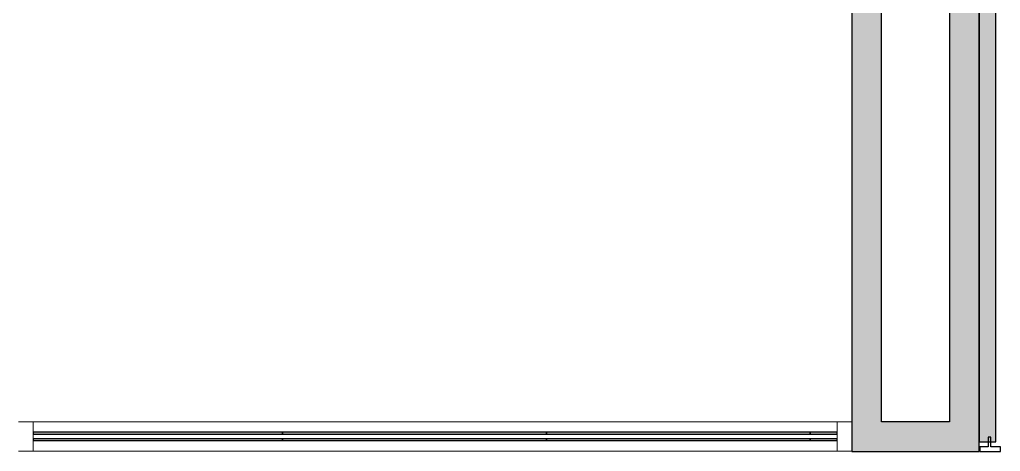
# Model space of a CAD drawing. Header units: millimetres. Extents: x 155927 to 326028, y -36033 to 97293.
# Drawn here: x 184783 to 188128, y 15108 to 16579 of the extents above; entities that cross this region are included whole.
import ezdxf

# ---------------------------------------------------------------- set-up
doc = ezdxf.new("R2010")
doc.units = ezdxf.units.MM
doc.header["$MEASUREMENT"] = 0
for name, color, linetype, lineweight in [('A-GLAZ-CURT', 7, 'CONTINUOUS', 9), ('A-GLAZ-CWMG', 7, 'CONTINUOUS', 9), ('A-WALL', 7, 'CONTINUOUS', 9), ('A-WALL-PATT', 7, 'CONTINUOUS', 9), ('I-WALL', 7, 'CONTINUOUS', 9)]:
    doc.layers.add(name, color=color, linetype=linetype, lineweight=lineweight)

msp = doc.modelspace()

# ---------------------------------------------------------------- hatches: boundary and pattern name
at = {"layer": 'A-GLAZ-CURT'}
h = msp.add_hatch(color=256, dxfattribs=at)
h.paths.add_polyline_path([(184867.6, 15172.6), (184829.3, 15172.6), (184829.3, 15166.6), (185679.3, 15166.6), (185679.3, 15172.6), (185474.2, 15172.6)], flags=0)
h.paths.add_polyline_path([(185679.3, 15150.6), (184829.3, 15150.6), (184829.3, 15144.6), (185679.3, 15144.6)], flags=0)
h = msp.add_hatch(color=256, dxfattribs=at)
h.paths.add_polyline_path([(185679.3, 15172.6), (185679.3, 15166.6), (186579.3, 15166.6), (186579.3, 15172.6), (186080.8, 15172.6)], flags=0)
h.paths.add_polyline_path([(185679.3, 15150.6), (185679.3, 15144.6), (186579.3, 15144.6), (186579.3, 15150.6), (186080.8, 15150.6)], flags=0)
h = msp.add_hatch(color=256, dxfattribs=at)
h.paths.add_polyline_path([(186579.3, 15172.6), (186579.3, 15166.6), (187479.3, 15166.6), (187479.3, 15172.6), (186980.8, 15172.6)], flags=0)
h.paths.add_polyline_path([(186579.3, 15150.6), (186579.3, 15144.6), (187479.3, 15144.6), (187479.3, 15150.6), (186980.8, 15150.6)], flags=0)
h = msp.add_hatch(color=256, dxfattribs=at)
h.paths.add_polyline_path([(187570.8, 15144.6), (187570.8, 15150.6), (187479.3, 15150.6), (187479.3, 15144.6)], flags=0)
h.paths.add_polyline_path([(187570.8, 15166.6), (187570.8, 15172.6), (187479.3, 15172.6), (187479.3, 15166.6)], flags=0)
at = {"layer": 'A-WALL-PATT'}
for points in [[(188055.5, 15107.6), (188055.5, 26907.6), (187954.5, 26907.6), (187954.5, 15107.6)], [(187620.8, 15208.6), (187721.8, 15208.6), (187721.8, 26806.6), (187620.8, 26806.6), (187620.8, 16376.6)], [(187954.5, 15107.6), (187954.5, 15208.6), (187620.8, 15208.6), (187620.8, 15107.6)]]:
    msp.add_hatch(color=256, dxfattribs=at).paths.add_polyline_path(points, flags=0)
h = msp.add_hatch(color=256, dxfattribs=at)
h.paths.add_polyline_path([(188111.5, 15139.6), (188111.5, 17094.8), (188055.5, 17094.8), (188055.5, 15139.6)], flags=0)
h.paths.add_polyline_path([(188055.5, 17110.8), (188111.5, 17110.8), (188111.5, 20110.8), (188055.5, 20110.8), (188055.5, 18161.9)], flags=0)
h.paths.add_polyline_path([(188111.5, 20126.8), (188111.5, 23126.8), (188055.5, 23126.8), (188055.5, 20126.8)], flags=0)
h.paths.add_polyline_path([(188055.5, 25558.8), (188111.5, 25558.8), (188111.5, 26142.8), (188055.5, 26142.8)], flags=0)
h.paths.add_polyline_path([(188111.5, 26158.8), (188111.5, 26875.6), (188055.5, 26875.6), (188055.5, 26158.8)], flags=0)

# ---------------------------------------------------------------- linework, layer by layer
at = {"layer": 'A-GLAZ-CURT', "lineweight": 30}
for p, q in [((185679.3, 15172.6), (184829.3, 15172.6)), ((184829.3, 15172.6), (184829.3, 15166.6)), ((184829.3, 15166.6), (185679.3, 15166.6)), ((185679.3, 15150.6), (184829.3, 15150.6)), ((184829.3, 15150.6), (184829.3, 15144.6)), ((185679.3, 15166.6), (185679.3, 15172.6)), ((186579.3, 15172.6), (185679.3, 15172.6)), ((185679.3, 15172.6), (185679.3, 15166.6)), ((185679.3, 15166.6), (186579.3, 15166.6)), ((185679.3, 15144.6), (185679.3, 15150.6)), ((186579.3, 15150.6), (185679.3, 15150.6)), ((185679.3, 15150.6), (185679.3, 15144.6)), ((187479.3, 15172.6), (186579.3, 15172.6)), ((186579.3, 15172.6), (186579.3, 15166.6)), ((186579.3, 15166.6), (186579.3, 15172.6)), ((186579.3, 15166.6), (187479.3, 15166.6)), ((187479.3, 15150.6), (186579.3, 15150.6)), ((186579.3, 15150.6), (186579.3, 15144.6)), ((186579.3, 15144.6), (186579.3, 15150.6)), ((187570.8, 15172.6), (187479.3, 15172.6)), ((187479.3, 15172.6), (187479.3, 15166.6)), ((187479.3, 15166.6), (187479.3, 15172.6)), ((187479.3, 15166.6), (187570.8, 15166.6)), ((187570.8, 15150.6), (187479.3, 15150.6)), ((187479.3, 15150.6), (187479.3, 15144.6)), ((187479.3, 15144.6), (187479.3, 15150.6)), ((187570.8, 15166.6), (187570.8, 15172.6)), ((187570.8, 15144.6), (187570.8, 15150.6)), ((184829.3, 15144.6), (185679.3, 15144.6)), ((185679.3, 15144.6), (186579.3, 15144.6)), ((186579.3, 15144.6), (187479.3, 15144.6)), ((187479.3, 15144.6), (187570.8, 15144.6))]:
    msp.add_line(p, q, dxfattribs=at)
at = {"layer": 'A-GLAZ-CWMG', "lineweight": 20}
for p, q in [((184829.3, 15208.6), (184779.3, 15208.6)), ((184829.3, 15108.6), (184829.3, 15208.6)), ((184779.3, 15108.6), (184829.3, 15108.6))]:
    msp.add_line(p, q, dxfattribs=at)
at = {"layer": 'A-GLAZ-CWMG'}
for p, q in [((185679.3, 15208.6), (184829.3, 15208.6)), ((186579.3, 15208.6), (185679.3, 15208.6)), ((187479.3, 15208.6), (186579.3, 15208.6)), ((187570.8, 15208.6), (187479.3, 15208.6)), ((185679.3, 15108.6), (184829.3, 15108.6)), ((186579.3, 15108.6), (185679.3, 15108.6)), ((187479.3, 15108.6), (186579.3, 15108.6)), ((187570.8, 15108.6), (187479.3, 15108.6))]:
    msp.add_line(p, q, dxfattribs=at)
at = {"layer": 'A-GLAZ-CWMG', "lineweight": 20, "extrusion": (0, 0, -1)}
for p, q in [((187620.8, 15208.6), (187570.8, 15208.6)), ((187570.8, 15208.6), (187570.8, 15108.6)), ((187620.8, 15108.6), (187620.8, 15208.6)), ((187570.8, 15108.6), (187620.8, 15108.6))]:
    msp.add_line(p, q, dxfattribs=at)
at = {"layer": 'A-WALL', "lineweight": 30}
for p, q in [((188095.5, 15155.6), (188085.5, 15155.6)), ((188085.5, 15155.6), (188085.5, 15123.6)), ((188095.5, 15123.6), (188095.5, 15155.6)), ((188085.5, 15123.6), (188057.5, 15123.6)), ((188057.5, 15123.6), (188057.5, 15107.6)), ((188127.5, 15123.6), (188095.5, 15123.6)), ((188127.5, 15107.6), (188127.5, 15123.6)), ((188057.5, 15107.6), (188127.5, 15107.6))]:
    msp.add_line(p, q, dxfattribs=at)
at = {"layer": 'I-WALL', "lineweight": 30}
for p, q in [((188055.5, 15107.6), (188055.5, 26907.6)), ((187620.8, 26806.6), (187620.8, 15208.6)), ((187721.8, 15208.6), (187721.8, 26806.6)), ((187954.5, 26806.6), (187954.5, 15208.6)), ((188055.5, 17094.8), (188055.5, 15139.6)), ((188111.5, 15139.6), (188111.5, 17094.8)), ((187620.8, 15208.6), (187620.8, 15107.6)), ((187954.5, 15208.6), (187721.8, 15208.6)), ((188055.5, 15139.6), (188111.5, 15139.6)), ((187620.8, 15107.6), (187954.5, 15107.6)), ((187954.5, 15107.6), (188055.5, 15107.6))]:
    msp.add_line(p, q, dxfattribs=at)

doc.saveas('drawing.dxf')
